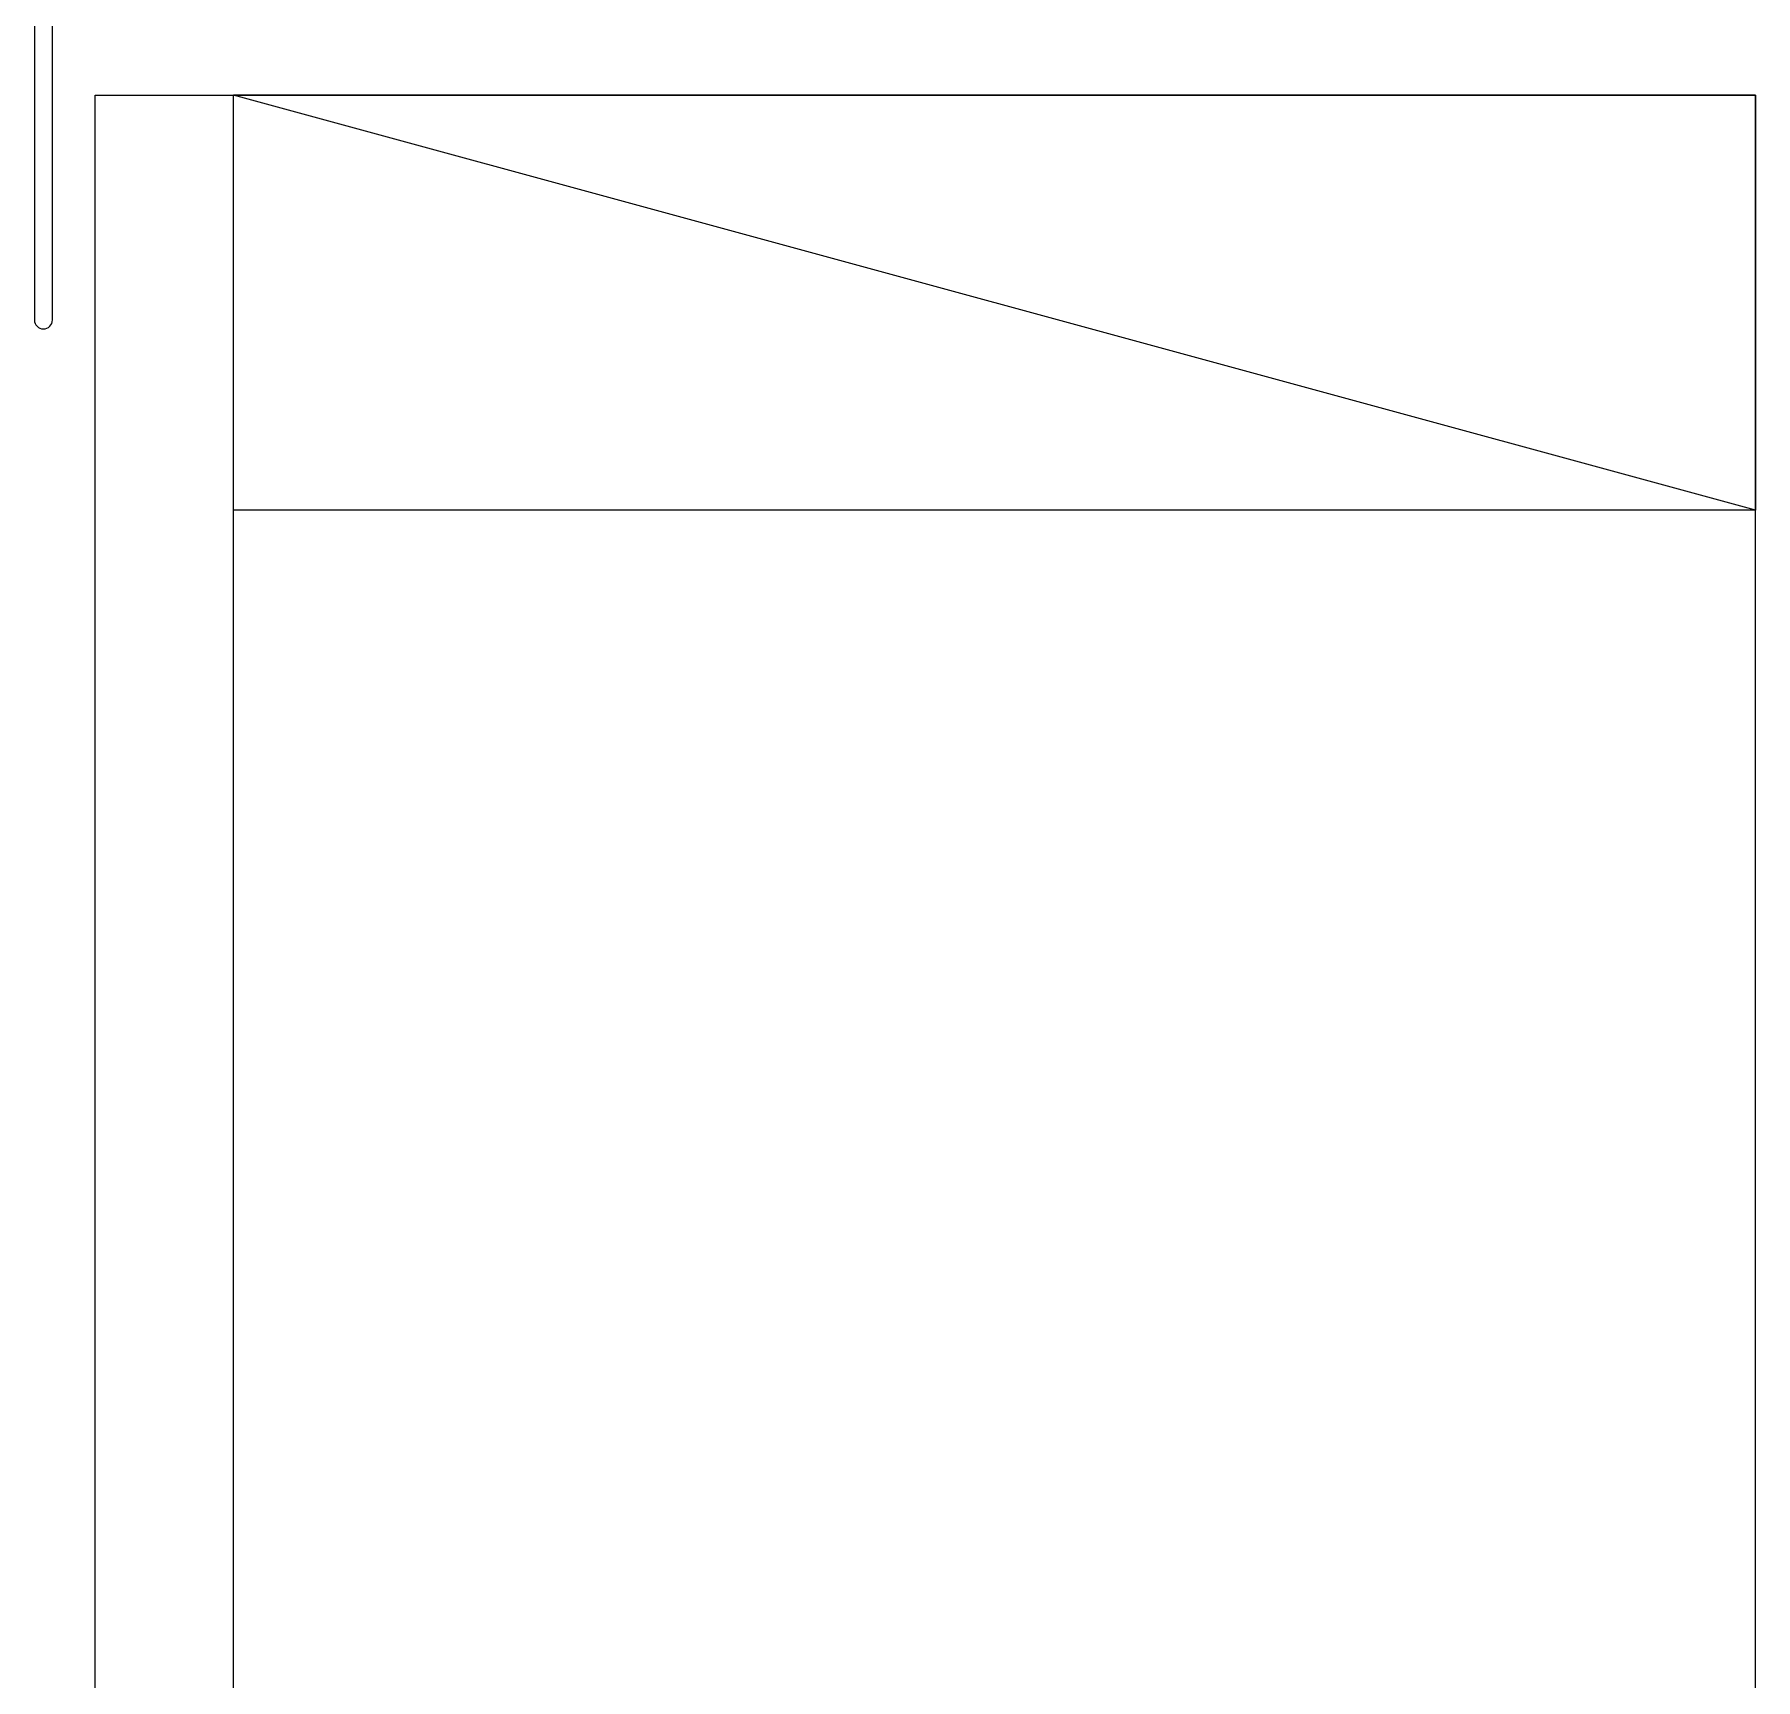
# Model space of a CAD drawing. Header units: inches. Extents: x -3905 to 10892, y 1064 to 9590.
# Drawn here: x 442.07 to 448.29, y 3652.18 to 3658.12 of the extents above; entities that cross this region are included whole.
import ezdxf

# ---------------------------------------------------------------- set-up
doc = ezdxf.new("R2010")
doc.units = ezdxf.units.IN
doc.header["$MEASUREMENT"] = 0
doc.layers.add('SECTIONS', color=70, linetype='Continuous', lineweight=0)

# ---------------------------------------------------------------- blocks, each defined once
blk = doc.blocks.new('*U461')
at = {"color": 0, "lineweight": 0}
blk.add_line((0, 0), (5.5, 1.5), dxfattribs=at)
blk.add_lwpolyline([(0, 0), (5.5, 0), (5.5, 1.5), (0, 1.5)], close=True, dxfattribs=at)

msp = doc.modelspace()

# ---------------------------------------------------------------- linework, layer by layer
at = {"layer": 'SECTIONS', "linetype": 'Continuous', "lineweight": 0}
for p, q in [((442.294, 3621.56999), (442.294, 3657.90332)), ((442.294, 3657.90332), (442.794, 3657.90332)), ((442.294, 3657.90332), (442.794, 3657.90332)), ((442.794, 3637.56999), (442.794, 3657.90332)), ((448.294, 3657.90332), (442.794, 3657.90332)), ((448.294, 3637.56999), (448.294, 3657.90332))]:
    msp.add_line(p, q, dxfattribs=at)
at = {"layer": 'SECTIONS', "lineweight": 0}
msp.add_lwpolyline([(442.074, 3658.15332), (442.074, 3657.09082, 1), (442.139, 3657.09082), (442.139, 3658.15332, -0.4142136)], format="xyb", dxfattribs=at)

# ---------------------------------------------------------------- block references
at = {"layer": 'SECTIONS', "linetype": 'Continuous', "lineweight": 0, "xscale": -1}
msp.add_blockref('*U461', (448.294, 3656.40332), dxfattribs=at)

doc.saveas('drawing.dxf')
